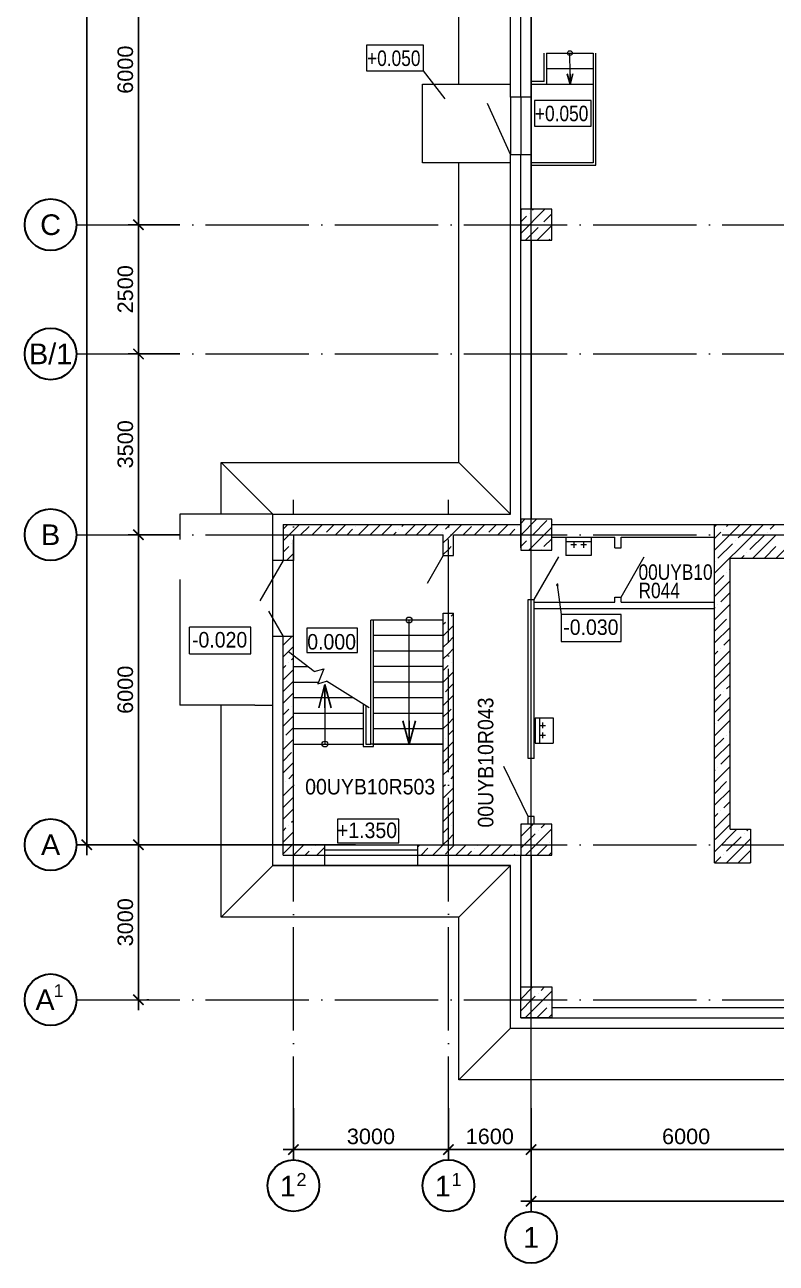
# Model space of a CAD drawing. Header units: millimetres. Extents: x 2259 to 76961, y 1004 to 49531.
# Drawn here: x 2259 to 16803, y 1004 to 24971 of the extents above; entities that cross this region are included whole.
import ezdxf
from ezdxf.enums import TextEntityAlignment as Align

# ---------------------------------------------------------------- set-up
doc = ezdxf.new("R2010")
doc.units = ezdxf.units.MM
doc.linetypes.add('OSEV', pattern=[25, 20, -2.5, 0, -2.5])
doc.layers.add('Подложки', color=252, linetype='Continuous', lineweight=5)
doc.styles.add('Arial 3', font='arial.ttf', dxfattribs={"height": 3})
doc.styles.add('ROMANS', font='romans.shx', dxfattribs={"width": 0.8})
doc.styles.add('ROOPPUR', font='arial.ttf', dxfattribs={"width": 0.7})
doc.dimstyles.new('100', dxfattribs={"dimtxt": 2, "dimasz": 2, "dimexe": 2, "dimexo": 2, "dimgap": 1, "dimtad": 1, "dimdec": 0, "dimlfac": 100, "dimzin": 1, "dimtxsty": 'ROMANS', "dimblk": 'ARCHTICK', "dimcen": 2.5, "dimdle": 2, "dimclrt": 2, "dimadec": 0, "dimazin": 0, "dimtfac": 1, "dimtdec": 0, "dimtmove": 1, "dimatfit": 3, "dimldrblk": 'ARCHTICK', "dimfxl": 2, "dimarcsym": 1})

# ---------------------------------------------------------------- blocks, each defined once
blk = doc.blocks.new('_ARCHTICK')
at = {"color": 0, "linetype": 'ByBlock', "const_width": 0.15}
blk.add_lwpolyline([(-0.5, -0.5), (0.5, 0.5)], dxfattribs=at)
blk = doc.blocks.new('*D9')
at = {"layer": 'Defpoints', "color": 0, "ltscale": 100, "transparency": 16777216}
for p in [(-66, 180), (-76, 120), (-66, 120)]:
    blk.add_point(p, dxfattribs=at)
at = {"layer": 'Подложки', "color": 0, "linetype": 'Continuous', "lineweight": -2, "transparency": 16777216}
for p, q in [((-68, 180), (-78, 180)), ((-76, 182), (-76, 118)), ((-68, 120), (-78, 120))]:
    blk.add_line(p, q, dxfattribs=at)
at = {"layer": 'Подложки', "color": 0, "lineweight": -2, "ltscale": 100, "transparency": 16777216, "xscale": 2, "yscale": 2, "zscale": 2}
for p, rotation in [((-76, 180), 90), ((-76, 120), 270)]:
    blk.add_blockref('_ARCHTICK', p, dxfattribs=dict(at, rotation=rotation))
at = {"layer": 'Подложки', "color": 252, "ltscale": 100, "transparency": 16777216, "insert": (-78.5315, 150), "char_height": 3, "attachment_point": 5, "rotation": 90, "style": 'Arial 3'}
blk.add_mtext('6000', dxfattribs=at)
blk = doc.blocks.new('*D10')
at = {"layer": 'Defpoints', "color": 0, "ltscale": 100, "transparency": 16777216}
for p in [(-66, 95), (-76, 60), (-66, 60)]:
    blk.add_point(p, dxfattribs=at)
at = {"layer": 'Подложки', "color": 0, "linetype": 'Continuous', "lineweight": -2, "transparency": 16777216}
for p, q in [((-76, 97), (-76, 58)), ((-68, 95), (-78, 95)), ((-68, 60), (-78, 60))]:
    blk.add_line(p, q, dxfattribs=at)
at = {"layer": 'Подложки', "color": 0, "lineweight": -2, "ltscale": 100, "transparency": 16777216, "xscale": 2, "yscale": 2, "zscale": 2}
for p, rotation in [((-76, 95), 90), ((-76, 60), 270)]:
    blk.add_blockref('_ARCHTICK', p, dxfattribs=dict(at, rotation=rotation))
at = {"layer": 'Подложки', "color": 252, "ltscale": 100, "transparency": 16777216, "insert": (-78.5315, 77.5), "char_height": 3, "attachment_point": 5, "rotation": 90, "style": 'Arial 3'}
blk.add_mtext('3500', dxfattribs=at)
blk = doc.blocks.new('*D11')
at = {"layer": 'Defpoints', "color": 0, "ltscale": 100, "transparency": 16777216}
for p in [(-66, 60), (-76, 0), (-66, 0)]:
    blk.add_point(p, dxfattribs=at)
at = {"layer": 'Подложки', "color": 0, "linetype": 'Continuous', "lineweight": -2, "transparency": 16777216}
for p, q in [((-68, 60), (-78, 60)), ((-76, 62), (-76, -2)), ((-68, 0), (-78, 0))]:
    blk.add_line(p, q, dxfattribs=at)
at = {"layer": 'Подложки', "color": 0, "lineweight": -2, "ltscale": 100, "transparency": 16777216, "xscale": 2, "yscale": 2, "zscale": 2}
for p, rotation in [((-76, 60), 90), ((-76, 0), 270)]:
    blk.add_blockref('_ARCHTICK', p, dxfattribs=dict(at, rotation=rotation))
at = {"layer": 'Подложки', "color": 252, "ltscale": 100, "transparency": 16777216, "insert": (-78.5315, 30), "char_height": 3, "attachment_point": 5, "rotation": 90, "style": 'Arial 3'}
blk.add_mtext('6000', dxfattribs=at)
blk = doc.blocks.new('*D12')
at = {"layer": 'Defpoints', "color": 0, "ltscale": 100, "transparency": 16777216}
for p in [(-86, 360), (-66, 360), (-32.01, 0)]:
    blk.add_point(p, dxfattribs=at)
at = {"layer": 'Подложки', "color": 0, "linetype": 'Continuous', "lineweight": -2, "transparency": 16777216}
for p, q in [((-86, -2), (-86, 362)), ((-68, 360), (-88, 360)), ((-34.01, 0), (-88, 0))]:
    blk.add_line(p, q, dxfattribs=at)
at = {"layer": 'Подложки', "color": 0, "lineweight": -2, "ltscale": 100, "transparency": 16777216, "xscale": 2, "yscale": 2, "zscale": 2}
for p, rotation in [((-86, 360), 90), ((-86, 0), 270)]:
    blk.add_blockref('_ARCHTICK', p, dxfattribs=dict(at, rotation=rotation))
at = {"layer": 'Подложки', "color": 252, "ltscale": 100, "transparency": 16777216, "insert": (-88.53, 209.73), "char_height": 3, "attachment_point": 5, "rotation": 90, "style": 'Arial 3'}
blk.add_mtext('36000', dxfattribs=at)
blk = doc.blocks.new('*D13')
at = {"layer": 'Defpoints', "color": 0, "ltscale": 100, "transparency": 16777216}
for p in [(0, -48.98), (60, -48.98), (60, -58.98)]:
    blk.add_point(p, dxfattribs=at)
at = {"layer": 'Подложки', "color": 0, "linetype": 'Continuous', "lineweight": -2, "transparency": 16777216}
for p, q in [((0, -50.98), (0, -60.98)), ((60, -50.98), (60, -60.98)), ((-2, -58.98), (62, -58.98))]:
    blk.add_line(p, q, dxfattribs=at)
at = {"layer": 'Подложки', "color": 0, "lineweight": -2, "ltscale": 100, "transparency": 16777216, "xscale": 2, "yscale": 2, "zscale": 2, "rotation": 180}
blk.add_blockref('_ARCHTICK', (0, -58.98), dxfattribs=at)
at = {"layer": 'Подложки', "color": 0, "lineweight": -2, "ltscale": 100, "transparency": 16777216, "xscale": 2, "yscale": 2, "zscale": 2}
blk.add_blockref('_ARCHTICK', (60, -58.98), dxfattribs=at)
at = {"layer": 'Подложки', "color": 252, "ltscale": 100, "transparency": 16777216, "insert": (30, -56.45), "char_height": 3, "attachment_point": 5, "style": 'Arial 3'}
blk.add_mtext('6000', dxfattribs=at)
blk = doc.blocks.new('*D22')
at = {"layer": 'Defpoints', "color": 0, "ltscale": 100, "transparency": 16777216}
for p in [(0, -58.98), (540, -58.98), (0, -68.98)]:
    blk.add_point(p, dxfattribs=at)
at = {"layer": 'Подложки', "color": 0, "linetype": 'Continuous', "lineweight": -2, "transparency": 16777216}
for p, q in [((0, -60.98), (0, -70.98)), ((540, -60.98), (540, -70.98)), ((542, -68.98), (-2, -68.98))]:
    blk.add_line(p, q, dxfattribs=at)
at = {"layer": 'Подложки', "color": 0, "lineweight": -2, "ltscale": 100, "transparency": 16777216, "xscale": 2, "yscale": 2, "zscale": 2, "rotation": 180}
blk.add_blockref('_ARCHTICK', (0, -68.98), dxfattribs=at)
at = {"layer": 'Подложки', "color": 0, "lineweight": -2, "ltscale": 100, "transparency": 16777216, "xscale": 2, "yscale": 2, "zscale": 2}
blk.add_blockref('_ARCHTICK', (540, -68.98), dxfattribs=at)
at = {"layer": 'Подложки', "color": 252, "ltscale": 100, "transparency": 16777216, "insert": (270, -66.45), "char_height": 3, "attachment_point": 5, "style": 'Arial 3'}
blk.add_mtext('54000', dxfattribs=at)
blk = doc.blocks.new('*D23')
at = {"layer": 'Defpoints', "color": 0, "ltscale": 100, "transparency": 16777216}
for p in [(-16, -48.98), (0, -48.98), (-16, -58.98)]:
    blk.add_point(p, dxfattribs=at)
at = {"layer": 'Подложки', "color": 0, "linetype": 'Continuous', "lineweight": -2, "transparency": 16777216}
for p, q in [((-16, -50.98), (-16, -60.98)), ((0, -50.98), (0, -60.98)), ((2, -58.98), (-18, -58.98))]:
    blk.add_line(p, q, dxfattribs=at)
at = {"layer": 'Подложки', "color": 0, "lineweight": -2, "ltscale": 100, "transparency": 16777216, "xscale": 2, "yscale": 2, "zscale": 2, "rotation": 180}
blk.add_blockref('_ARCHTICK', (-16, -58.98), dxfattribs=at)
at = {"layer": 'Подложки', "color": 0, "lineweight": -2, "ltscale": 100, "transparency": 16777216, "xscale": 2, "yscale": 2, "zscale": 2}
blk.add_blockref('_ARCHTICK', (0, -58.98), dxfattribs=at)
at = {"layer": 'Подложки', "color": 252, "ltscale": 100, "transparency": 16777216, "insert": (-8, -56.45), "char_height": 3, "attachment_point": 5, "style": 'Arial 3'}
blk.add_mtext('1600', dxfattribs=at)
blk = doc.blocks.new('*D24')
at = {"layer": 'Defpoints', "color": 0, "ltscale": 100, "transparency": 16777216}
for p in [(-46, -48.98), (-16, -48.98), (-46, -58.98)]:
    blk.add_point(p, dxfattribs=at)
at = {"layer": 'Подложки', "color": 0, "linetype": 'Continuous', "lineweight": -2, "transparency": 16777216}
for p, q in [((-46, -50.98), (-46, -60.98)), ((-16, -50.98), (-16, -60.98)), ((-14, -58.98), (-48, -58.98))]:
    blk.add_line(p, q, dxfattribs=at)
at = {"layer": 'Подложки', "color": 0, "lineweight": -2, "ltscale": 100, "transparency": 16777216, "xscale": 2, "yscale": 2, "zscale": 2, "rotation": 180}
blk.add_blockref('_ARCHTICK', (-46, -58.98), dxfattribs=at)
at = {"layer": 'Подложки', "color": 0, "lineweight": -2, "ltscale": 100, "transparency": 16777216, "xscale": 2, "yscale": 2, "zscale": 2}
blk.add_blockref('_ARCHTICK', (-16, -58.98), dxfattribs=at)
at = {"layer": 'Подложки', "color": 252, "ltscale": 100, "transparency": 16777216, "insert": (-31, -56.45), "char_height": 3, "attachment_point": 5, "style": 'Arial 3'}
blk.add_mtext('3000', dxfattribs=at)
blk = doc.blocks.new('*D25')
at = {"layer": 'Defpoints', "color": 0, "ltscale": 100, "transparency": 16777216}
for p in [(-76.36, 0), (-76.36, -30), (-76, -30)]:
    blk.add_point(p, dxfattribs=at)
at = {"layer": 'Подложки', "color": 0, "linetype": 'Continuous', "lineweight": -2, "transparency": 16777216}
for p, q in [((-76, 2), (-76, -32)), ((-74.36, 0), (-74, 0)), ((-74.36, -30), (-74, -30))]:
    blk.add_line(p, q, dxfattribs=at)
at = {"layer": 'Подложки', "color": 0, "lineweight": -2, "ltscale": 100, "transparency": 16777216, "xscale": 2, "yscale": 2, "zscale": 2}
for p, rotation in [((-76, 0), 90), ((-76, -30), 270)]:
    blk.add_blockref('_ARCHTICK', p, dxfattribs=dict(at, rotation=rotation))
at = {"layer": 'Подложки', "color": 252, "ltscale": 100, "transparency": 16777216, "insert": (-78.53, -15), "char_height": 3, "attachment_point": 5, "rotation": 90, "style": 'Arial 3'}
blk.add_mtext('3000', dxfattribs=at)
blk = doc.blocks.new('*D27')
at = {"layer": 'Defpoints', "color": 0, "ltscale": 100, "transparency": 16777216}
for p in [(-76, 120), (-66, 120), (-66, 95)]:
    blk.add_point(p, dxfattribs=at)
at = {"layer": 'Подложки', "color": 0, "linetype": 'Continuous', "lineweight": -2, "transparency": 16777216}
for p, q in [((-68, 120), (-78, 120)), ((-76, 93), (-76, 122)), ((-68, 95), (-78, 95))]:
    blk.add_line(p, q, dxfattribs=at)
at = {"layer": 'Подложки', "color": 0, "lineweight": -2, "ltscale": 100, "transparency": 16777216, "xscale": 2, "yscale": 2, "zscale": 2}
for p, rotation in [((-76, 120), 90), ((-76, 95), 270)]:
    blk.add_blockref('_ARCHTICK', p, dxfattribs=dict(at, rotation=rotation))
at = {"layer": 'Подложки', "color": 252, "ltscale": 100, "transparency": 16777216, "insert": (-78.5315, 107.5), "char_height": 3, "attachment_point": 5, "rotation": 90, "style": 'Arial 3'}
blk.add_mtext('2500', dxfattribs=at)
blk = doc.blocks.new('ПЛАН НА ОТМ. 0.000')
at = {"layer": 'Подложки', "color": 253, "linetype": 'Continuous', "lineweight": 5}
for p, q in [((-2, 144.7), (-2, 267)), ((0, -70.981), (0, 267)), ((-4, 144.7), (-4, 263)), ((-14, 147.2), (-14, 253)), ((0, 177.5), (0, 144.69)), ((-20.85, 154.732), (-31.856, 154.732)), ((-31.856, 154.732), (-31.856, 149.782)), ((-20.85, 149.782), (-20.85, 154.732)), ((2.5, 147.7), (2.5, 153.2)), ((3, 153.2), (12, 153.2)), ((3, 153.2), (3, 147.2)), ((12, 153.2), (12, 132)), ((12.5, 131.5), (12.5, 153.2)), ((-31.856, 149.782), (-20.85, 149.782)), ((-16.662, 144.379), (-20.85, 149.782)), ((3, 150.2), (12, 150.2)), ((-21, 132), (-21, 147.2)), ((-21, 147.2), (-4, 147.2)), ((2.5, 147.7), (0, 147.7)), ((0, 147.2), (12, 147.2)), ((0, 144.7), (-4, 144.7)), ((-4, 144.69), (-4, 133.49)), ((-2, 144.69), (-2, 133.49)), ((0, 144.69), (0, 133.49)), ((11.642, 144.044), (0.636, 144.044)), ((0.636, 144.044), (0.636, 139.094)), ((11.642, 139.094), (11.642, 144.044)), ((-8.5, 143.536), (-4, 133.49)), ((0.636, 139.094), (11.642, 139.094)), ((-4, 132), (-21, 132)), ((-14, 74), (-14, 132)), ((-4, 64), (-4, 133.49)), ((0, 133.49), (-4, 133.49)), ((-2, 57.5), (-2, 133.49)), ((0, 133.49), (0, 123)), ((12, 132), (0, 132)), ((0, 131.5), (12.5, 131.5)), ((3.999, 123), (-2.001, 123)), ((-2.001, 123), (-2.001, 117)), ((-2.001, 122.809), (-1.81, 123)), ((-2.001, 118.319), (2.68, 123)), ((-0.324, 122.241), (-0.324, 122.241)), ((0.237, 122.802), (0.435, 123)), ((3.999, 117), (3.999, 123)), ((-2.001, 120.564), (-0.885, 121.679)), ((1.921, 119.996), (1.921, 119.996)), ((2.482, 120.557), (3.999, 122.074)), ((-1.075, 117), (1.36, 119.434)), ((1.17, 117), (3.999, 119.829)), ((-2.001, 117), (3.999, 117)), ((0, 117), (0, 63)), ((3.415, 117), (3.605, 117.189)), ((-60, 74), (-14, 74)), ((-60, 74), (-50, 64)), ((-60, 64), (-60, 74)), ((-60, 74), (-14, 74)), ((-4, 64), (-14, 74)), ((-50, 64), (-68, 64)), ((-68, 64), (-68, 59.089)), ((-50, 64), (-4, 64)), ((-50, 55), (-50, 64)), ((-50, -4), (-50, 64)), ((-50, 64), (-4, 64)), ((4, 63), (-2, 63)), ((-2, 63), (-2, 57)), ((-2, 59.948), (1.052, 63)), ((-2, 62.193), (-1.193, 63)), ((0.237, 59.94), (3.043, 62.746)), ((4, 57), (4, 63)), ((-48, 62), (-2, 62)), ((-48, 62), (-48, 55)), ((-48, 61.094), (-47.094, 62)), ((-48, 58.849), (-46.849, 60)), ((-46.849, 60), (-46, 60.849)), ((-46, 60.849), (-44.849, 62)), ((-46, 60), (-46, 55)), ((-46, 60), (-17, 60)), ((-44.604, 60), (-42.98, 61.624)), ((-42.359, 60), (-40.359, 62)), ((-39.613, 60.501), (-38.114, 62)), ((-37.869, 60), (-35.869, 62)), ((-35.624, 60), (-34.561, 61.063)), ((-34, 61.624), (-34, 61.624)), ((-33.379, 60), (-31.379, 62)), ((-31.134, 60), (-29.134, 62)), ((-28.889, 60), (-26.889, 62)), ((-26.644, 60), (-26.142, 60.501)), ((-25.581, 61.063), (-25.581, 61.063)), ((-25.02, 61.624), (-24.644, 62)), ((-24.399, 60), (-22.399, 62)), ((-22.154, 60), (-20.154, 62)), ((-19.909, 60), (-17.909, 62)), ((-17.162, 60.501), (-17.162, 60.501)), ((-17, 56), (-17, 60)), ((-16.601, 61.063), (-16, 61.664)), ((-16, 61.664), (-15.664, 62)), ((-16, 59.419), (-15.419, 60)), ((-15.419, 60), (-13.419, 62)), ((-15, 56), (-15, 60)), ((-15, 60), (-2, 60)), ((-13.173, 60), (-11.549, 61.624)), ((-10.928, 60), (-8.928, 62)), ((-8.182, 60.501), (-6.683, 62)), ((-6.438, 60), (-4.438, 62)), ((-4.193, 60), (-3.13, 61.063)), ((-2.569, 61.624), (-2.569, 61.624)), ((-0.458, 57), (4, 61.458)), ((3.994, 62), (57, 62)), ((35.494, -3.5), (35.494, 62)), ((35.494, 61.521), (35.973, 62)), ((35.494, 57.031), (38.463, 60)), ((35.494, 52.541), (42.953, 60)), ((35.494, 59.276), (36.218, 60)), ((36.218, 60), (36.719, 60.501)), ((37.281, 61.063), (37.281, 61.063)), ((37.842, 61.624), (38.218, 62)), ((38.463, 60), (40.463, 62)), ((40.087, 59.379), (40.708, 60)), ((40.708, 60), (42.708, 62)), ((42.332, 57.134), (45.138, 59.94)), ((42.943, 55.5), (47.443, 60)), ((42.953, 60), (44.953, 62)), ((45.7, 60.501), (45.7, 60.501)), ((46.261, 61.063), (47.198, 62)), ((47.433, 55.5), (51.933, 60)), ((-48, 56.604), (-46.909, 57.695)), ((-46.348, 58.256), (-46.348, 58.256)), ((-17, 58.419), (-16, 59.419)), ((-16, 57.173), (-15.478, 57.695)), ((-2, 57.703), (-0.885, 58.818)), ((-0.324, 59.379), (-0.324, 59.379)), ((2.482, 57.695), (4, 59.213)), ((3.994, 59.5), (16.2, 59.5)), ((6.745, 59.5), (6.745, 55.99)), ((11.605, 58.654), (6.745, 58.654)), ((8.806, 58.076), (7.707, 58.076)), ((8.257, 58.668), (8.257, 57.484)), ((10.705, 58.076), (9.606, 58.076)), ((10.155, 58.668), (10.155, 57.484)), ((11.605, 59.5), (11.605, 55.99)), ((16.2, 57.45), (16.2, 59.5)), ((17.4, 59.5), (35.494, 59.5)), ((17.4, 57.45), (17.4, 59.5)), ((36.158, 55.45), (38.964, 58.256)), ((39.526, 58.818), (39.526, 58.818)), ((45.188, 55.5), (47.383, 57.695)), ((-47.359, 55), (-46, 56.359)), ((-17, 56), (-20.122, 50.592)), ((-17, 56.173), (-16, 57.173)), ((-17, 56), (-15, 56)), ((-2, 57), (4, 57)), ((0.6, 47.5), (5.35, 55.727)), ((1.921, 57.134), (1.921, 57.134)), ((11.605, 55.99), (6.745, 55.99)), ((16.2, 57.45), (17.4, 57.45)), ((17.4, 47.95), (21.9, 55.744)), ((35.494, 50.97), (35.494, 55.366)), ((38.5, 55.5), (211, 55.5)), ((38.5, 3), (38.5, 55.5)), ((40.698, 55.5), (41.21, 56.011)), ((41.771, 56.573), (41.771, 56.573)), ((-48, 55), (-52.5, 47.206)), ((-46, 55), (-50, 55)), ((-48, 55), (-50, 55)), ((-46, 55), (-48, 55)), ((-46, 40.3), (-46, 55)), ((35.597, 54.889), (35.597, 54.889)), ((38.403, 53.205), (38.5, 53.302)), ((-68, 51.315), (-68, 42.484)), ((35.494, 50.296), (37.281, 52.082)), ((35.494, 48.051), (38.5, 51.057)), ((37.842, 52.644), (37.842, 52.644)), ((16.2, 46.95), (16.2, 47.95)), ((16.2, 47.95), (17.4, 47.95)), ((17.4, 46.95), (17.4, 47.95)), ((36.719, 47.031), (38.5, 48.812)), ((-0.6, 16.7), (-0.6, 47.5)), ((-0.6, 47.5), (0.6, 47.5)), ((0.6, 16.7), (0.6, 47.5)), ((0.6, 46.95), (16.2, 46.95)), ((0.6, 45.75), (35.494, 45.75)), ((17.4, 46.95), (35.494, 46.95)), ((35.494, 43.561), (38.5, 46.567)), ((35.494, 45.806), (35.597, 45.909)), ((36.158, 46.47), (36.158, 46.47)), ((-50.85, 45.236), (-48, 40.3)), ((-17, 43.5), (-31, 43.5)), ((-31, 19.5), (-31, 43.5)), ((-30.5, 19), (-30.5, 43.5)), ((-17, 44.8), (-15, 44.8)), ((-17, 0), (-17, 44.8)), ((-16.04, 43.663), (-16.04, 43.663)), ((-15.478, 44.225), (-15, 44.703)), ((-15, 0), (-15, 44.8)), ((17.455, 44.543), (5.784, 44.543)), ((5.784, 44.543), (5.784, 39.358)), ((17.455, 39.358), (17.455, 44.543)), ((35.494, 41.316), (37.842, 43.663)), ((38.403, 44.225), (38.403, 44.225)), ((-68, 42.484), (-68, 27)), ((-54.223, 42.125), (-66.096, 42.125)), ((-66.096, 36.939), (-66.096, 42.125)), ((-54.223, 36.939), (-54.223, 42.125)), ((-33.633, 41.918), (-43.402, 41.918)), ((-43.402, 41.918), (-43.402, 37.194)), ((-33.633, 37.194), (-33.633, 41.918)), ((-17, 42.703), (-16.601, 43.102)), ((-17, 40.458), (-16, 41.458)), ((-16, 41.458), (-15, 42.458)), ((35.494, 39.071), (38.5, 42.076)), ((-50, -4), (-50, 40.3)), ((-48, 40.3), (-50, 40.3)), ((-48, -2), (-48, 40.3)), ((-46, 40.3), (-48, 40.3)), ((-48, 38.644), (-46.344, 40.3)), ((-48, 36.399), (-46, 38.399)), ((-46, 0), (-46, 40.3)), ((-17, 40.5), (-30.5, 40.5)), ((-17, 38.213), (-16, 39.213)), ((-16, 39.213), (-15, 40.213)), ((5.784, 39.358), (17.455, 39.358)), ((37.281, 38.612), (38.5, 39.831)), ((-66.096, 36.939), (-54.223, 36.939)), ((-42, 33.515), (-46.932, 37.325)), ((-46.348, 35.806), (-46, 36.154)), ((-43.402, 37.194), (-33.633, 37.194)), ((-17, 37.5), (-30.5, 37.5)), ((-17, 35.968), (-16, 36.968)), ((-16, 36.968), (-15, 37.968)), ((35.494, 34.58), (38.5, 37.586)), ((35.494, 36.826), (36.158, 37.49)), ((36.719, 38.051), (36.719, 38.051)), ((-48, 34.154), (-47.47, 34.683)), ((-48, 31.909), (-46, 33.909)), ((-46.909, 35.244), (-46.909, 35.244)), ((-46, 34.5), (-43.27, 34.5)), ((-42, 33.515), (-40.126, 34.078)), ((-40.126, 34.078), (-41.267, 31.128)), ((-17, 34.5), (-30.5, 34.5)), ((-17, 33.723), (-16.04, 34.683)), ((-15.478, 35.244), (-15.478, 35.244)), ((35.597, 32.438), (38.403, 35.244)), ((-48, 29.664), (-46, 31.664)), ((-46, 31.5), (-41.123, 31.5)), ((-41.267, 31.128), (-39.579, 31.636)), ((-31.331, 26.499), (-39.579, 31.636)), ((-17, 31.5), (-30.5, 31.5)), ((-17, 31.478), (-16, 32.478)), ((-16, 32.478), (-15, 33.478)), ((-16, 30.233), (-15, 31.233)), ((35.494, 30.09), (38.5, 33.096)), ((-48, 27.419), (-46, 29.419)), ((-16.601, 29.632), (-16, 30.233)), ((-16, 27.988), (-15, 28.988)), ((35.494, 27.845), (36.719, 29.071)), ((37.281, 29.632), (37.281, 29.632)), ((37.842, 30.193), (38.5, 30.851)), ((-53.5, 27), (-68, 27)), ((-60, -14), (-60, 27)), ((-53.5, 27), (-50, 27)), ((-46.348, 26.825), (-46.348, 26.825)), ((-46, 28.5), (-34.557, 28.5)), ((-32.5, 27.216), (-32.5, 19)), ((-32, 26.904), (-32, 19.5)), ((-30.5, 28.5), (-17, 28.5)), ((-17, 26.988), (-16, 27.988)), ((35.494, 25.6), (38.5, 28.606)), ((-48, 25.173), (-46.909, 26.264)), ((-48, 22.928), (-46, 24.928)), ((-46, 25.5), (-32.5, 25.5)), ((-30.5, 25.5), (-17, 25.5)), ((-17, 24.743), (-16, 25.743)), ((-16, 25.743), (-15.478, 26.264)), ((-16, 23.497), (-15, 24.497)), ((0.787, 24.551), (0.787, 19.691)), ((0.787, 24.551), (4.296, 24.551)), ((1.633, 24.551), (1.633, 19.691)), ((4.296, 24.551), (4.296, 19.691)), ((35.494, 21.11), (38.5, 24.116)), ((36.158, 24.019), (38.5, 26.361)), ((-47.47, 21.213), (-46, 22.683)), ((-46, 22.5), (-32.5, 22.5)), ((-30.5, 22.5), (-17, 22.5)), ((-17, 22.497), (-16, 23.497)), ((-16, 21.252), (-15, 22.252)), ((1.618, 23.101), (2.803, 23.101)), ((2.211, 23.65), (2.211, 22.551)), ((2.211, 21.751), (2.211, 20.652)), ((35.597, 23.458), (35.597, 23.458)), ((38.403, 21.774), (38.5, 21.871)), ((-48, 18.438), (-46, 20.438)), ((-46, 19.5), (-32.5, 19.5)), ((-32, 19.5), (-31, 19.5)), ((-17, 19.5), (-31, 19.5)), ((-30.5, 19.5), (-17, 19.5)), ((-16.601, 20.652), (-16.601, 20.652)), ((-16.04, 21.213), (-16, 21.252)), ((-16, 19.007), (-15, 20.007)), ((0.787, 19.691), (4.296, 19.691)), ((1.618, 21.202), (2.803, 21.202)), ((35.494, 18.865), (37.281, 20.652)), ((35.494, 16.62), (38.5, 19.626)), ((37.842, 21.213), (37.842, 21.213)), ((-48, 16.193), (-46.348, 17.845)), ((-32.5, 19), (-30.5, 19)), ((-17, 18.007), (-16, 19.007)), ((-16, 16.762), (-15, 17.762)), ((36.719, 15.6), (38.5, 17.381)), ((-48, 13.948), (-46, 15.948)), ((-17, 15.762), (-16, 16.762)), ((-17, 13.517), (-16, 14.517)), ((-16, 14.517), (-15, 15.517)), ((-0.6, 5.5), (-5.263, 15.152)), ((0.6, 16.7), (-0.6, 16.7)), ((35.494, 12.13), (38.5, 15.136)), ((35.494, 14.375), (35.597, 14.478)), ((36.158, 15.039), (36.158, 15.039)), ((-47.47, 12.233), (-47.47, 12.233)), ((-46.909, 12.794), (-46, 13.703)), ((-16.04, 12.233), (-16.04, 12.233)), ((-15.478, 12.794), (-15, 13.272)), ((35.494, 9.885), (37.842, 12.233)), ((38.403, 12.794), (38.403, 12.794)), ((-48, 9.458), (-46, 11.458)), ((-17, 11.272), (-16.601, 11.671)), ((-17, 9.027), (-16, 10.027)), ((-16, 10.027), (-15, 11.027)), ((35.494, 7.64), (38.5, 10.646)), ((-48, 7.213), (-46, 9.213)), ((-17, 6.782), (-16, 7.782)), ((-16, 7.782), (-15, 8.782)), ((37.281, 7.181), (38.5, 8.4)), ((-48, 4.968), (-46, 6.968)), ((-25.593, 4.963), (-37.447, 4.963)), ((-37.447, 4.963), (-37.447, 0.36)), ((-25.593, 0.36), (-25.593, 4.963)), ((-17, 4.537), (-16, 5.537)), ((-16, 5.537), (-15, 6.537)), ((-0.6, 4.001), (-0.6, 5.5)), ((-0.6, 4.001), (-0.6, 5.5)), ((0.6, 5.5), (-0.6, 5.5)), ((0.6, 5.5), (-0.6, 5.5)), ((0.6, 4.001), (0.6, 5.5)), ((35.494, 3.15), (38.5, 6.155)), ((35.494, 5.395), (36.158, 6.059)), ((36.719, 6.62), (36.719, 6.62)), ((-48, 2.723), (-47.47, 3.252)), ((-48, 0.478), (-46, 2.478)), ((-46.909, 3.814), (-46.909, 3.814)), ((-46.348, 4.375), (-46, 4.723)), ((-17, 2.292), (-16.04, 3.252)), ((-15.478, 3.814), (-15.478, 3.814)), ((4, 4.001), (-2, 4.001)), ((-2, 4.001), (-2, -1.999)), ((-2, 1.576), (0.425, 4.001)), ((-2, 3.822), (-1.82, 4.001)), ((-1.085, -1.999), (4, 3.086)), ((1.36, 2.691), (1.36, 2.691)), ((1.921, 3.252), (2.67, 4.001)), ((4, -1.999), (4, 4.001)), ((35.494, -1.341), (39.835, 3)), ((35.597, 1.007), (38.403, 3.814)), ((38.5, 3), (42.45, 3)), ((41.771, 2.691), (42.08, 3)), ((42.45, 3), (42.45, -3.5)), ((-48, -1.767), (-46.233, 0)), ((-46.233, 0), (-46, 0.233)), ((-40, 0), (-46, 0)), ((-45.988, -2), (-43.988, 0)), ((-44, 0), (-18, 0)), ((-41.858, -0.115), (-41.743, 0)), ((-40, 0), (-40, -4)), ((-37.447, 0.36), (-25.593, 0.36)), ((-22, 0), (-2, 0)), ((-22, 0), (-22, -4)), ((-22, -0.463), (-21.537, 0)), ((-19.047, -2), (-17.047, 0)), ((-17, 0.047), (-16, 1.047)), ((-16, 1.047), (-15, 2.047)), ((-16, -1.198), (-14.802, 0)), ((-14.557, -2), (-12.557, 0)), ((-10.427, -0.115), (-10.312, 0)), ((-10.067, -2), (-8.067, 0)), ((-7.822, -2), (-5.822, 0)), ((-5.576, -2), (-3.576, 0)), ((-2, -0.669), (0.798, 2.13)), ((3.605, 0.446), (3.605, 0.446)), ((37.825, -3.5), (42.45, 1.125)), ((37.842, -1.238), (40.648, 1.569)), ((41.21, 2.13), (41.21, 2.13)), ((-48, -2), (-40, -2)), ((-43.743, -2), (-42.98, -1.238)), ((-42.419, -0.677), (-42.419, -0.677)), ((-41.497, -2), (-40, -0.503)), ((-40, -1), (-22, -1)), ((-40, -2), (-22, -2)), ((-22, -2), (-2, -2)), ((-21.292, -2), (-19.968, -0.677)), ((-19.407, -0.115), (-19.407, -0.115)), ((-16.601, -1.799), (-16, -1.198)), ((-12.312, -2), (-11.549, -1.238)), ((-10.988, -0.677), (-10.988, -0.677)), ((-3.331, -2), (-3.13, -1.799)), ((-2.569, -1.238), (-2.569, -1.238)), ((-2.008, -0.677), (-2, -0.669)), ((-2, -33.5), (-2, -1.999)), ((-2, -1.999), (4, -1.999)), ((0, -2), (0, -27.495)), ((1.16, -1.999), (3.043, -0.115)), ((3.405, -1.999), (4, -1.404)), ((35.58, -3.5), (36.719, -2.36)), ((37.281, -1.799), (37.281, -1.799)), ((40.087, -3.483), (42.45, -1.12)), ((-60, -14), (-50, -4)), ((-50, -4), (-40, -4)), ((-4, -4), (-50, -4)), ((-40, -4), (-22, -4)), ((-22, -4), (-4, -4)), ((-14, -14), (-4, -4)), ((-4, -35.5), (-4, -4)), ((-4, -35.5), (-4, -4)), ((35.494, -3.5), (42.45, -3.5)), ((42.315, -3.5), (42.45, -3.365)), ((-14, -14), (-60, -14)), ((-14, -45.5), (-14, -14)), ((-2, -27.493), (3.993, -27.5)), ((-2, -33.5), (-2, -27.493)), ((-2, -27.609), (-1.883, -27.493)), ((-2, -29.854), (0.359, -27.496)), ((1.36, -28.74), (1.36, -28.74)), ((1.921, -28.179), (2.601, -27.498)), ((2.452, -29.893), (3.993, -28.352)), ((3.993, -27.5), (3.993, -33.5)), ((-2, -32.1), (0.207, -29.893)), ((0.207, -29.893), (0.4, -29.7)), ((0.4, -29.7), (0.798, -29.301)), ((0.4, -31.945), (2.452, -29.893)), ((3.605, -30.985), (3.605, -30.985)), ((-2, -33.5), (217.494, -33.5)), ((3.993, -33.5), (-2, -33.5)), ((-1.155, -33.5), (0.4, -31.945)), ((1.09, -33.5), (3.043, -31.546)), ((3.335, -33.5), (3.993, -32.842)), ((3.993, -31.5), (57.002, -31.5)), ((-14, -45.5), (-4, -35.5)), ((-4, -35.5), (221, -35.5)), ((231, -45.5), (-14, -45.5))]:
    blk.add_line(p, q, dxfattribs=at)
at = {"layer": 'Подложки', "color": 252, "linetype": 'Continuous', "lineweight": 5}
for p, q in [((7.53, 149.2), (7.521, 153.2)), ((5.071, 50.294), (5.784, 44.543)), ((-23.616, 24), (-23.616, 43.5)), ((-39.907, 26.499), (-39.907, 19.5))]:
    blk.add_line(p, q, dxfattribs=at)
at = {"layer": 'Подложки', "color": 0, "linetype": 'ByBlock', "lineweight": -2}
for p, q in [((7.535, 147.2), (6.994, 149.199)), ((7.535, 147.2), (7.53, 149.2)), ((8.066, 149.201), (7.535, 147.2)), ((-41.113, 26.499), (-39.907, 30.999)), ((-39.907, 30.999), (-38.701, 26.499)), ((-39.907, 30.999), (-39.907, 26.499)), ((-23.616, 19.5), (-24.822, 24)), ((-22.41, 24), (-23.616, 19.5)), ((-23.616, 19.5), (-23.616, 24))]:
    blk.add_line(p, q, dxfattribs=at)
at = {"layer": 'Подложки', "color": 252, "linetype": 'OSEV', "lineweight": 0}
for p, q in [((-88, 120), (555, 120)), ((-88, 95), (555, 95)), ((-46, -60.964), (-46, 66.773)), ((-16, -60.946), (-16, 66.773)), ((-88, 60), (571.5, 60)), ((-88, 0), (554.902, 0)), ((-88, -30), (117.004, -30))]:
    blk.add_line(p, q, dxfattribs=at)
at = {"layer": 'Подложки', "color": 252, "linetype": 'Continuous', "lineweight": 30}
for p, q in [((-46, -70.981), (-46, -70.964)), ((-16, -70.981), (-16, -70.946))]:
    blk.add_line(p, q, dxfattribs=at)
at = {"layer": 'Подложки', "color": 253, "linetype": 'Continuous', "lineweight": 5}
for centre, radius in [((7.5, 153.2), 0.451), ((-23.616, 43.5), 0.566), ((-39.907, 19.5), 0.566)]:
    blk.add_circle(centre, radius, dxfattribs=at)
at = {"layer": 'Подложки', "color": 252, "linetype": 'Continuous', "lineweight": 30}
for centre in [(-93, 120), (-93, 95), (-93, 60), (-93, 0), (-93, -30), (-46, -65.964), (-16, -65.946), (0, -75.981)]:
    blk.add_circle(centre, 5, dxfattribs=at)
at = {"layer": 'Подложки', "color": 0, "linetype": 'Continuous'}
for start, end in [(97.06701, 277.06701), (277.06701, 97.06701)]:
    blk.add_arc((5.071, 50.294), 0.156, start, end, dxfattribs=at)
at = {"layer": 'Подложки', "color": 253, "linetype": 'Continuous', "lineweight": 5, "style": 'ROOPPUR'}
for s, width, p in [('+0.050', 0.8, (-31.762, 150.715)), ('+0.050', 0.8, (0.729, 140.028)), ('00UYB10', 0.8, (20.782, 51.272)), ('R044', 0.8, (20.782, 47.72)), ('00UYB10R503', 0.9, (-43.732, 9.744))]:
    blk.add_text(s, height=3, dxfattribs=dict(at, width=width)).set_placement(p)
at = {"layer": 'Подложки', "color": 252, "linetype": 'Continuous', "style": 'Arial 3'}
for s, height, p in [('C', 4, (-93, 120)), ('В/1', 4, (-93, 95)), ('B', 4, (-93, 60)), ('A', 4, (-93, 0)), ('A', 4, (-94.079, -30)), ('1', 2.5, (-91.444, -28.236)), ('1', 4, (-47.082, -66.06)), ('2', 2.5, (-44.444, -64.765)), ('1', 4, (-17.082, -66.06)), ('1', 2.5, (-14.444, -64.765)), ('1', 4, (0, -75.981))]:
    blk.add_text(s, height=height, dxfattribs=at).set_placement(p, align=Align.MIDDLE_CENTER)
at = {"layer": 'Подложки', "color": 253, "linetype": 'Continuous', "lineweight": 5, "style": 'ROOPPUR', "width": 0.9}
for s, p in [('-0.030', (11.567, 40.615)), ('-0.020', (-60.29, 38.18)), ('0.000', (-38.614, 37.784)), ('+1.350', (-31.766, 1.303))]:
    blk.add_text(s, height=3, dxfattribs=at).set_placement(p, align=Align.CENTER)
blk.add_text('00UYB10R043', height=3, rotation=90, dxfattribs=at).set_placement((-7.31, 3.338))
at = {"layer": 'Подложки', "color": 252, "linetype": 'Continuous'}
dim = blk.add_linear_dim(base=(-86, 360), p1=(-32.01, 0), p2=(-66, 360), angle=90, dimstyle='100', override={"dimtxsty": 'Arial 3', "dimclrt": 252}, dxfattribs=at)
dim.commit()
dim.dimension.update_dxf_attribs({"geometry": '*D12', "text_midpoint": (-86, 209.728), "dimtype": 128})
for base, p1, p2, picture, middle in [((-76, 120), (-66, 180), (-66, 120), '*D9', (-78.531, 150)), ((-76, 120), (-66, 95), (-66, 120), '*D27', (-78.531, 107.5)), ((-76, 60), (-66, 95), (-66, 60), '*D10', (-78.532, 77.5)), ((-76, 0), (-66, 60), (-66, 0), '*D11', (-78.531, 30))]:
    dim = blk.add_linear_dim(base=base, p1=p1, p2=p2, angle=90, dimstyle='100', override={"dimtxsty": 'Arial 3', "dimclrt": 252}, dxfattribs=at)
    dim.commit()
    dim.dimension.update_dxf_attribs({"geometry": picture, "text_midpoint": middle})
dim = blk.add_linear_dim(base=(-76, -30), p1=(-76.364, 0), p2=(-76.364, -30), angle=90, text='3000', dimstyle='100', override={"dimtxsty": 'Arial 3', "dimclrt": 252}, dxfattribs=at)
dim.commit()
dim.dimension.update_dxf_attribs({"geometry": '*D25', "text_midpoint": (-78.531, -15)})
for base, p1, p2, picture, middle in [((-46, -58.981), (-16, -48.981), (-46, -48.981), '*D24', (-31, -56.449)), ((-16, -58.981), (0, -48.981), (-16, -48.981), '*D23', (-8, -56.449)), ((60, -58.981), (0, -48.981), (60, -48.981), '*D13', (30, -56.449)), ((0, -68.981), (540, -58.981), (0, -58.981), '*D22', (270, -66.449))]:
    dim = blk.add_linear_dim(base=base, p1=p1, p2=p2, dimstyle='100', override={"dimtxsty": 'Arial 3', "dimclrt": 252}, dxfattribs=at)
    dim.commit()
    dim.dimension.update_dxf_attribs({"geometry": picture, "text_midpoint": middle})

msp = doc.modelspace()

# ---------------------------------------------------------------- block references
at = {"ltscale": 100, "xscale": 100, "yscale": 100, "zscale": 100}
msp.add_blockref('ПЛАН НА ОТМ. 0.000', (12059, 9102), dxfattribs=at)

doc.saveas('drawing.dxf')
